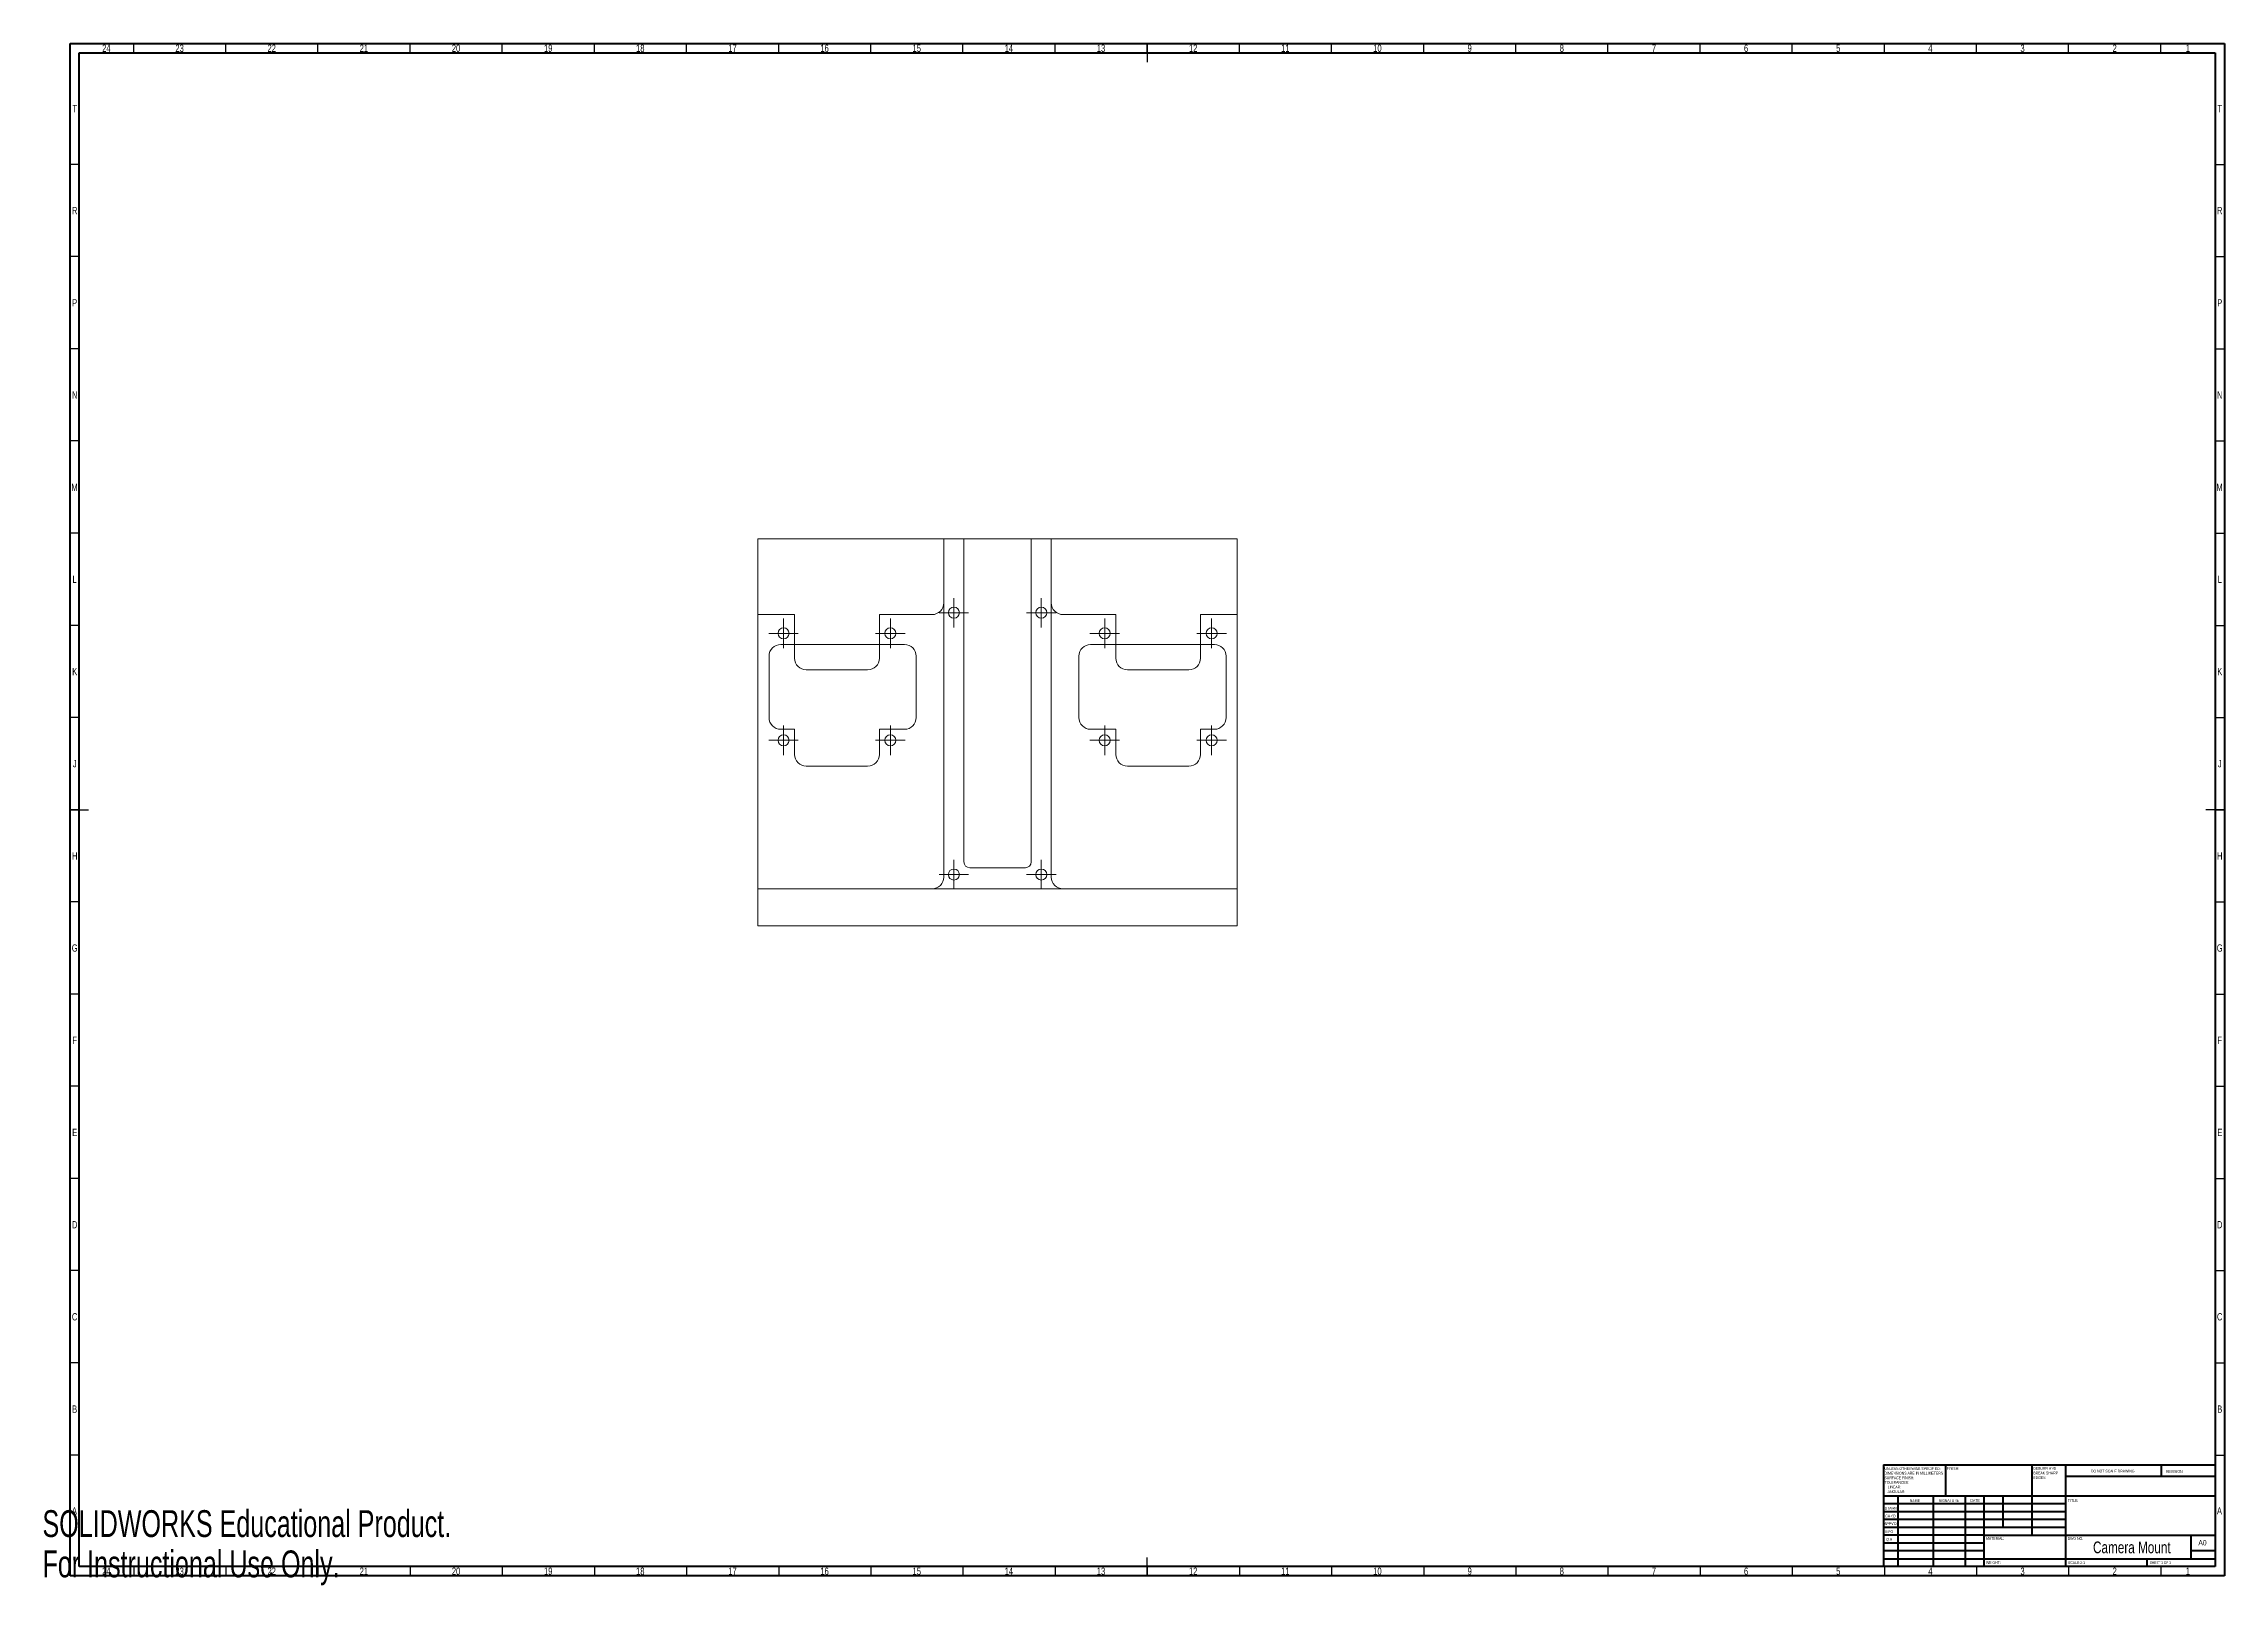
# Model space of a CAD drawing. Header units: inches. Extents: x 0 to 46.6, y 0 to 32.9.
import ezdxf

# ---------------------------------------------------------------- set-up
doc = ezdxf.new("R2010")
doc.units = ezdxf.units.IN
doc.header["$MEASUREMENT"] = 0
doc.styles.add('SLDTEXTSTYLE0', font='TXT', dxfattribs={"width": 0.75})
doc.styles.add('SLDTEXTSTYLE1', font='TXT', dxfattribs={"width": 0.686449})
doc.styles.add('SLDTEXTSTYLE2', font='TXT', dxfattribs={"width": 0.6875})
doc.styles.add('SLDTEXTSTYLE3', font='TXT', dxfattribs={"width": 0.7})

# ---------------------------------------------------------------- blocks, each defined once
blk = doc.blocks.new('SW_NOTE_0')
at = {"color": 0, "linetype": 'Continuous', "lineweight": 0, "attachment_point": 1, "style": 'SLDTEXTSTYLE0'}
for s, insert, char_height in [('UNLESS OTHERWISE SPECIFIED:', (0, 0.076), 0.05906), ('TOLERANCES:', (0, -0.219), 0.05906), ('SURFACE FINISH:', (0, -0.121), 0.05906), ('DIMENSIONS ARE IN MILLIMETERS', (0, -0.022), 0.05906), ('ANGULAR:', (0.066, -0.416), 0.0591), ('LINEAR:', (0.066, -0.318), 0.0591)]:
    blk.add_mtext(s, dxfattribs=dict(at, insert=insert, char_height=char_height))
blk = doc.blocks.new('SW_NOTE_1')
at = {"color": 0, "linetype": 'Continuous', "lineweight": 0, "attachment_point": 1, "style": 'SLDTEXTSTYLE0'}
for s, insert, char_height in [('DEBURR AND', (0, 0.076), 0.0591), ('BREAK SHARP', (0, -0.022), 0.05906), ('EDGES', (0, -0.121), 0.0591)]:
    blk.add_mtext(s, dxfattribs=dict(at, insert=insert, char_height=char_height))
blk = doc.blocks.new('SW_CENTERMARKSYMBOL_0')
at = {"color": 0, "linetype": 'Continuous', "lineweight": 0}
for p, q in [((-0.197, 0), (-0.315, 0)), ((0, 0), (-0.197, 0)), ((0, 0.197), (0, 0.315)), ((0, 0), (0, 0.197)), ((0, 0), (0, -0.197)), ((0, 0), (0.197, 0)), ((0.197, 0), (0.315, 0)), ((0, -0.197), (0, -0.315))]:
    blk.add_line(p, q, dxfattribs=at)
blk = doc.blocks.new('SW_CENTERMARKSYMBOL_1')
at = {"color": 0, "linetype": 'Continuous', "lineweight": 0}
for p, q in [((-0.197, 0), (-0.315, 0)), ((0, 0), (-0.197, 0)), ((0, 0.197), (0, 0.315)), ((0, 0), (0, 0.197)), ((0, 0), (0, -0.197)), ((0, 0), (0.197, 0)), ((0.197, 0), (0.315, 0)), ((0, -0.197), (0, -0.315))]:
    blk.add_line(p, q, dxfattribs=at)
blk = doc.blocks.new('SW_CENTERMARKSYMBOL_2')
at = {"color": 0, "linetype": 'Continuous', "lineweight": 0}
for p, q in [((-0.197, 0), (-0.315, 0)), ((0, 0), (-0.197, 0)), ((0, 0.197), (0, 0.315)), ((0, 0), (0, 0.197)), ((0, 0), (0, -0.197)), ((0, 0), (0.197, 0)), ((0.197, 0), (0.315, 0)), ((0, -0.197), (0, -0.315))]:
    blk.add_line(p, q, dxfattribs=at)
blk = doc.blocks.new('SW_CENTERMARKSYMBOL_3')
at = {"color": 0, "linetype": 'Continuous', "lineweight": 0}
for p, q in [((-0.197, 0), (-0.315, 0)), ((0, 0), (-0.197, 0)), ((0, 0.197), (0, 0.315)), ((0, 0), (0, 0.197)), ((0, 0), (0, -0.197)), ((0, 0), (0.197, 0)), ((0.197, 0), (0.315, 0)), ((0, -0.197), (0, -0.315))]:
    blk.add_line(p, q, dxfattribs=at)
blk = doc.blocks.new('SW_CENTERMARKSYMBOL_4')
at = {"color": 0, "linetype": 'Continuous', "lineweight": 0}
for p, q in [((-0.197, 0), (-0.315, 0)), ((0, 0), (-0.197, 0)), ((0, 0.197), (0, 0.315)), ((0, 0), (0, 0.197)), ((0, 0), (0, -0.197)), ((0, 0), (0.197, 0)), ((0.197, 0), (0.315, 0)), ((0, -0.197), (0, -0.315))]:
    blk.add_line(p, q, dxfattribs=at)
blk = doc.blocks.new('SW_CENTERMARKSYMBOL_5')
at = {"color": 0, "linetype": 'Continuous', "lineweight": 0}
for p, q in [((-0.197, 0), (-0.315, 0)), ((0, 0), (-0.197, 0)), ((0, 0.197), (0, 0.315)), ((0, 0), (0, 0.197)), ((0, 0), (0, -0.197)), ((0, 0), (0.197, 0)), ((0.197, 0), (0.315, 0)), ((0, -0.197), (0, -0.315))]:
    blk.add_line(p, q, dxfattribs=at)
blk = doc.blocks.new('SW_CENTERMARKSYMBOL_6')
at = {"color": 0, "linetype": 'Continuous', "lineweight": 0}
for p, q in [((-0.197, 0), (-0.315, 0)), ((0, 0), (-0.197, 0)), ((0, 0.197), (0, 0.315)), ((0, 0), (0, 0.197)), ((0, 0), (0, -0.197)), ((0, 0), (0.197, 0)), ((0.197, 0), (0.315, 0)), ((0, -0.197), (0, -0.315))]:
    blk.add_line(p, q, dxfattribs=at)
blk = doc.blocks.new('SW_CENTERMARKSYMBOL_7')
at = {"color": 0, "linetype": 'Continuous', "lineweight": 0}
for p, q in [((-0.197, 0), (-0.315, 0)), ((0, 0), (-0.197, 0)), ((0, 0.197), (0, 0.315)), ((0, 0), (0, 0.197)), ((0, 0), (0, -0.197)), ((0, 0), (0.197, 0)), ((0.197, 0), (0.315, 0)), ((0, -0.197), (0, -0.315))]:
    blk.add_line(p, q, dxfattribs=at)
blk = doc.blocks.new('SW_CENTERMARKSYMBOL_8')
at = {"color": 0, "linetype": 'Continuous', "lineweight": 0}
for p, q in [((-0.197, 0), (-0.315, 0)), ((0, 0), (-0.197, 0)), ((0, 0.197), (0, 0.315)), ((0, 0), (0, 0.197)), ((0, 0), (0, -0.197)), ((0, 0), (0.197, 0)), ((0.197, 0), (0.315, 0)), ((0, -0.197), (0, -0.315))]:
    blk.add_line(p, q, dxfattribs=at)
blk = doc.blocks.new('SW_CENTERMARKSYMBOL_9')
at = {"color": 0, "linetype": 'Continuous', "lineweight": 0}
for p, q in [((-0.197, 0), (-0.315, 0)), ((0, 0), (-0.197, 0)), ((0, 0.197), (0, 0.315)), ((0, 0), (0, 0.197)), ((0, 0), (0, -0.197)), ((0, 0), (0.197, 0)), ((0.197, 0), (0.315, 0)), ((0, -0.197), (0, -0.315))]:
    blk.add_line(p, q, dxfattribs=at)
blk = doc.blocks.new('SW_CENTERMARKSYMBOL_10')
at = {"color": 0, "linetype": 'Continuous', "lineweight": 0}
for p, q in [((-0.197, 0), (-0.315, 0)), ((0, 0), (-0.197, 0)), ((0, 0.197), (0, 0.315)), ((0, 0), (0, 0.197)), ((0, 0), (0, -0.197)), ((0, 0), (0.197, 0)), ((0.197, 0), (0.315, 0)), ((0, -0.197), (0, -0.315))]:
    blk.add_line(p, q, dxfattribs=at)
blk = doc.blocks.new('SW_CENTERMARKSYMBOL_11')
at = {"color": 0, "linetype": 'Continuous', "lineweight": 0}
for p, q in [((-0.197, 0), (-0.315, 0)), ((0, 0), (-0.197, 0)), ((0, 0.197), (0, 0.315)), ((0, 0), (0, 0.197)), ((0, 0), (0, -0.197)), ((0, 0), (0.197, 0)), ((0.197, 0), (0.315, 0)), ((0, -0.197), (0, -0.315))]:
    blk.add_line(p, q, dxfattribs=at)

msp = doc.modelspace()

# ---------------------------------------------------------------- linework, layer by layer
at = {"color": 7, "linetype": 'Continuous', "lineweight": 60}
for p, q in [((0.591, 0.197), (0.591, 32.913)), ((0.591, 32.913), (46.614, 32.913)), ((0.787, 0.394), (0.787, 32.717)), ((0.787, 32.717), (46.417, 32.717)), ((46.417, 32.717), (46.417, 0.394)), ((46.614, 32.913), (46.614, 0.197)), ((46.614, 0.197), (0.591, 0.197)), ((46.417, 0.394), (0.787, 0.394))]:
    msp.add_line(p, q, dxfattribs=at)
at = {"color": 7, "linetype": 'Continuous', "lineweight": 30}
for p, q in [((1.949, 32.717), (1.949, 32.913)), ((3.917, 32.717), (3.917, 32.913)), ((5.886, 32.717), (5.886, 32.913)), ((7.854, 32.717), (7.854, 32.913)), ((9.823, 32.717), (9.823, 32.913)), ((11.791, 32.717), (11.791, 32.913)), ((13.76, 32.717), (13.76, 32.913)), ((15.728, 32.717), (15.728, 32.913)), ((17.697, 32.717), (17.697, 32.913)), ((19.665, 32.717), (19.665, 32.913)), ((21.634, 32.717), (21.634, 32.913)), ((23.602, 32.913), (23.602, 32.52)), ((23.602, 32.717), (23.602, 32.913)), ((25.571, 32.717), (25.571, 32.913)), ((27.539, 32.717), (27.539, 32.913)), ((29.508, 32.717), (29.508, 32.913)), ((31.476, 32.717), (31.476, 32.913)), ((33.445, 32.717), (33.445, 32.913)), ((35.413, 32.717), (35.413, 32.913)), ((37.382, 32.717), (37.382, 32.913)), ((39.35, 32.717), (39.35, 32.913)), ((41.319, 32.717), (41.319, 32.913)), ((43.287, 32.717), (43.287, 32.913)), ((45.256, 32.717), (45.256, 32.913)), ((0.787, 30.335), (0.591, 30.335)), ((46.417, 30.335), (46.614, 30.335)), ((0.787, 28.366), (0.591, 28.366)), ((46.417, 28.366), (46.614, 28.366)), ((0.787, 26.398), (0.591, 26.398)), ((46.417, 26.398), (46.614, 26.398)), ((0.787, 24.429), (0.591, 24.429)), ((46.417, 24.429), (46.614, 24.429)), ((0.787, 22.461), (0.591, 22.461)), ((46.417, 22.461), (46.614, 22.461)), ((0.787, 20.492), (0.591, 20.492)), ((46.417, 20.492), (46.614, 20.492)), ((0.787, 18.524), (0.591, 18.524)), ((46.417, 18.524), (46.614, 18.524)), ((0.591, 16.555), (0.984, 16.555)), ((0.787, 16.555), (0.591, 16.555)), ((46.614, 16.555), (46.22, 16.555)), ((46.417, 16.555), (46.614, 16.555)), ((0.787, 14.587), (0.591, 14.587)), ((46.417, 14.587), (46.614, 14.587)), ((0.787, 12.618), (0.591, 12.618)), ((46.417, 12.618), (46.614, 12.618)), ((0.787, 10.65), (0.591, 10.65)), ((46.417, 10.65), (46.614, 10.65)), ((0.787, 8.681), (0.591, 8.681)), ((46.417, 8.681), (46.614, 8.681)), ((0.787, 6.713), (0.591, 6.713)), ((46.417, 6.713), (46.614, 6.713)), ((0.787, 4.744), (0.591, 4.744)), ((46.417, 4.744), (46.614, 4.744)), ((0.787, 2.776), (0.591, 2.776)), ((46.417, 2.776), (46.614, 2.776)), ((23.602, 0.197), (23.602, 0.591)), ((1.949, 0.394), (1.949, 0.197)), ((3.917, 0.394), (3.917, 0.197)), ((5.886, 0.394), (5.886, 0.197)), ((7.854, 0.394), (7.854, 0.197)), ((9.823, 0.394), (9.823, 0.197)), ((11.791, 0.394), (11.791, 0.197)), ((13.76, 0.394), (13.76, 0.197)), ((15.728, 0.394), (15.728, 0.197)), ((17.697, 0.394), (17.697, 0.197)), ((19.665, 0.394), (19.665, 0.197)), ((21.634, 0.394), (21.634, 0.197)), ((23.602, 0.394), (23.602, 0.197)), ((25.571, 0.394), (25.571, 0.197)), ((27.539, 0.394), (27.539, 0.197)), ((29.508, 0.394), (29.508, 0.197)), ((31.476, 0.394), (31.476, 0.197)), ((33.445, 0.394), (33.445, 0.197)), ((35.413, 0.394), (35.413, 0.197)), ((37.382, 0.394), (37.382, 0.197)), ((39.35, 0.394), (39.35, 0.197)), ((41.319, 0.394), (41.319, 0.197)), ((43.287, 0.394), (43.287, 0.197)), ((45.256, 0.394), (45.256, 0.197))]:
    msp.add_line(p, q, dxfattribs=at)
at = {"color": 7, "linetype": 'Continuous', "lineweight": 15}
for p, q in [((19.256, 22.336), (15.286, 22.336)), ((15.286, 22.336), (15.286, 20.722)), ((19.256, 15.117), (19.256, 22.336)), ((19.686, 22.336), (19.256, 22.336)), ((19.686, 22.336), (19.686, 15.441)), ((21.123, 22.336), (19.686, 22.336)), ((21.553, 22.336), (21.123, 22.336)), ((21.123, 15.441), (21.123, 22.336)), ((21.553, 22.336), (21.553, 15.117)), ((25.522, 22.336), (21.553, 22.336)), ((25.522, 20.722), (25.522, 22.336)), ((15.286, 20.722), (16.068, 20.722)), ((15.286, 20.722), (15.286, 14.867)), ((16.068, 20.722), (16.068, 20.084)), ((17.879, 20.084), (17.879, 20.722)), ((17.879, 20.722), (19.006, 20.722)), ((21.803, 20.722), (22.93, 20.722)), ((22.93, 20.722), (22.93, 20.084)), ((24.741, 20.084), (24.741, 20.722)), ((24.741, 20.722), (25.522, 20.722)), ((25.522, 14.867), (25.522, 20.722)), ((16.068, 20.084), (15.772, 20.084)), ((16.068, 19.791), (16.068, 20.084)), ((18.416, 20.084), (17.879, 20.084)), ((17.879, 20.084), (17.879, 19.791)), ((22.93, 20.084), (22.393, 20.084)), ((22.93, 19.791), (22.93, 20.084)), ((25.036, 20.084), (24.741, 20.084)), ((24.741, 20.084), (24.741, 19.791)), ((15.522, 19.834), (15.522, 18.523)), ((18.666, 18.523), (18.666, 19.834)), ((22.143, 19.834), (22.143, 18.523)), ((25.286, 18.523), (25.286, 19.834)), ((17.629, 19.541), (16.318, 19.541)), ((24.491, 19.541), (23.18, 19.541)), ((15.772, 18.273), (16.068, 18.273)), ((16.068, 18.273), (16.068, 17.736)), ((17.879, 18.273), (18.416, 18.273)), ((17.879, 17.736), (17.879, 18.273)), ((22.393, 18.273), (22.93, 18.273)), ((22.93, 18.273), (22.93, 17.736)), ((24.741, 17.736), (24.741, 18.273)), ((24.741, 18.273), (25.036, 18.273)), ((16.318, 17.486), (17.629, 17.486)), ((23.18, 17.486), (24.491, 17.486)), ((19.811, 15.316), (20.998, 15.316)), ((15.286, 14.867), (25.522, 14.867)), ((15.286, 14.867), (15.286, 14.079)), ((25.522, 14.079), (25.522, 14.867)), ((15.286, 14.079), (25.522, 14.079))]:
    msp.add_line(p, q, dxfattribs=at)
at = {"color": 7, "linetype": 'Continuous', "lineweight": 0}
for p, q in [((15.286, 14.867), (15.286, 22.336)), ((16.068, 20.084), (17.879, 20.084)), ((22.93, 20.084), (24.741, 20.084))]:
    msp.add_line(p, q, dxfattribs=at)
at = {"color": 7, "linetype": 'Continuous', "lineweight": 40}
for p, q in [((39.331, 2.569), (46.417, 2.569)), ((39.331, 2.569), (39.331, 0.394)), ((40.661, 1.9), (40.661, 2.569)), ((42.504, 2.569), (42.504, 1.063)), ((43.22, 2.569), (43.22, 0.394)), ((45.268, 2.318), (45.268, 2.569)), ((46.417, 1.9), (39.331, 1.9)), ((39.638, 1.9), (39.638, 0.394)), ((40.393, 1.9), (40.393, 0.394)), ((41.079, 1.9), (41.079, 0.394)), ((41.48, 0.394), (41.48, 1.9)), ((41.89, 1.23), (41.89, 1.9)), ((46.417, 2.318), (43.22, 2.318)), ((43.22, 1.732), (39.331, 1.732)), ((43.22, 1.565), (39.331, 1.565)), ((43.22, 1.398), (39.331, 1.398)), ((43.22, 1.23), (39.331, 1.23)), ((41.48, 1.063), (39.331, 1.063)), ((41.48, 1.063), (46.417, 1.063)), ((45.906, 0.561), (45.906, 1.063)), ((41.48, 0.896), (39.331, 0.896)), ((41.48, 0.728), (39.331, 0.728)), ((39.331, 0.561), (46.417, 0.561)), ((44.961, 0.394), (44.961, 0.561)), ((46.417, 0.728), (45.906, 0.728))]:
    msp.add_line(p, q, dxfattribs=at)
at = {"color": 7, "linetype": 'Continuous', "lineweight": 15}
for centre in [(19.471, 20.761), (21.338, 20.761), (15.832, 20.32), (18.115, 20.32), (22.694, 20.32), (24.977, 20.32), (15.832, 18.037), (18.115, 18.037), (22.694, 18.037), (24.977, 18.037), (19.471, 15.171), (21.338, 15.171)]:
    msp.add_circle(centre, 0.118, dxfattribs=at)
for centre, radius, start, end in [((19.006, 20.972), 0.25, 270, 0), ((21.803, 20.972), 0.25, 180, 270), ((15.772, 19.834), 0.25, 90, 180), ((18.416, 19.834), 0.25, 0, 90), ((22.393, 19.834), 0.25, 90, 180), ((25.036, 19.834), 0.25, 0, 90), ((16.318, 19.791), 0.25, 180, 270), ((17.629, 19.791), 0.25, 270, 0), ((23.18, 19.791), 0.25, 180, 270), ((24.491, 19.791), 0.25, 270, 0), ((15.772, 18.523), 0.25, 180, 270), ((18.416, 18.523), 0.25, 270, 0), ((22.393, 18.523), 0.25, 180, 270), ((25.036, 18.523), 0.25, 270, 0), ((16.318, 17.736), 0.25, 180, 270), ((17.629, 17.736), 0.25, 270, 0), ((23.18, 17.736), 0.25, 180, 270), ((24.491, 17.736), 0.25, 270, 0), ((19.811, 15.441), 0.125, 180, 270), ((20.998, 15.441), 0.125, 270, 0), ((19.006, 15.117), 0.25, 270, 0), ((21.803, 15.117), 0.25, 180, 270)]:
    msp.add_arc(centre, radius, start, end, dxfattribs=at)

# ---------------------------------------------------------------- block references
at = {"color": 7, "linetype": 'Continuous', "lineweight": 0}
for name, p in [('SW_CENTERMARKSYMBOL_8', (19.471, 20.761)), ('SW_CENTERMARKSYMBOL_11', (21.338, 20.761)), ('SW_CENTERMARKSYMBOL_3', (15.832, 20.32)), ('SW_CENTERMARKSYMBOL_0', (18.115, 20.32)), ('SW_CENTERMARKSYMBOL_7', (22.694, 20.32)), ('SW_CENTERMARKSYMBOL_6', (24.977, 20.32)), ('SW_CENTERMARKSYMBOL_1', (15.832, 18.037)), ('SW_CENTERMARKSYMBOL_2', (18.115, 18.037)), ('SW_CENTERMARKSYMBOL_5', (22.694, 18.037)), ('SW_CENTERMARKSYMBOL_4', (24.977, 18.037)), ('SW_CENTERMARKSYMBOL_10', (19.471, 15.171)), ('SW_CENTERMARKSYMBOL_9', (21.338, 15.171)), ('SW_NOTE_0', (39.354, 2.44)), ('SW_NOTE_1', (42.532, 2.444))]:
    msp.add_blockref(name, p, dxfattribs=at)

# ---------------------------------------------------------------- texts
for s, insert, char_height, attachment_point, style in [('24', (1.365, 32.893), 0.1562, 2, 'SLDTEXTSTYLE0'), ('23', (2.93, 32.893), 0.1562, 2, 'SLDTEXTSTYLE0'), ('22', (4.898, 32.893), 0.1562, 2, 'SLDTEXTSTYLE0'), ('21', (6.867, 32.893), 0.1562, 2, 'SLDTEXTSTYLE0'), ('20', (8.835, 32.893), 0.1562, 2, 'SLDTEXTSTYLE0'), ('19', (10.804, 32.893), 0.1562, 2, 'SLDTEXTSTYLE0'), ('18', (12.772, 32.893), 0.1562, 2, 'SLDTEXTSTYLE0'), ('17', (14.741, 32.893), 0.1562, 2, 'SLDTEXTSTYLE0'), ('16', (16.709, 32.893), 0.1562, 2, 'SLDTEXTSTYLE0'), ('15', (18.678, 32.893), 0.1562, 2, 'SLDTEXTSTYLE0'), ('14', (20.646, 32.893), 0.1562, 2, 'SLDTEXTSTYLE0'), ('13', (22.615, 32.893), 0.1562, 2, 'SLDTEXTSTYLE0'), ('12', (24.583, 32.893), 0.1562, 2, 'SLDTEXTSTYLE0'), ('11', (26.552, 32.893), 0.1562, 2, 'SLDTEXTSTYLE0'), ('10', (28.52, 32.893), 0.1562, 2, 'SLDTEXTSTYLE0'), ('9', (30.491, 32.893), 0.156, 2, 'SLDTEXTSTYLE0'), ('8', (32.459, 32.893), 0.156, 2, 'SLDTEXTSTYLE0'), ('7', (34.428, 32.893), 0.156, 2, 'SLDTEXTSTYLE0'), ('6', (36.396, 32.893), 0.156, 2, 'SLDTEXTSTYLE0'), ('5', (38.365, 32.893), 0.156, 2, 'SLDTEXTSTYLE0'), ('4', (40.333, 32.893), 0.156, 2, 'SLDTEXTSTYLE0'), ('3', (42.302, 32.893), 0.156, 2, 'SLDTEXTSTYLE0'), ('2', (44.27, 32.893), 0.156, 2, 'SLDTEXTSTYLE0'), ('1', (45.835, 32.893), 0.156, 2, 'SLDTEXTSTYLE0'), ('T', (0.689, 31.603), 0.156, 2, 'SLDTEXTSTYLE0'), ('T', (46.515, 31.603), 0.156, 2, 'SLDTEXTSTYLE0'), ('R', (0.687, 29.428), 0.156, 2, 'SLDTEXTSTYLE0'), ('R', (46.514, 29.428), 0.156, 2, 'SLDTEXTSTYLE0'), ('P', (0.688, 27.457), 0.156, 2, 'SLDTEXTSTYLE0'), ('P', (46.515, 27.457), 0.156, 2, 'SLDTEXTSTYLE0'), ('N', (0.688, 25.491), 0.156, 2, 'SLDTEXTSTYLE0'), ('N', (46.514, 25.491), 0.156, 2, 'SLDTEXTSTYLE0'), ('M', (0.684, 23.52), 0.156, 2, 'SLDTEXTSTYLE0'), ('M', (46.51, 23.52), 0.156, 2, 'SLDTEXTSTYLE0'), ('L', (0.687, 21.554), 0.156, 2, 'SLDTEXTSTYLE0'), ('L', (46.514, 21.554), 0.156, 2, 'SLDTEXTSTYLE0'), ('K', (0.689, 19.583), 0.156, 2, 'SLDTEXTSTYLE0'), ('K', (46.515, 19.583), 0.156, 2, 'SLDTEXTSTYLE0'), ('J', (0.688, 17.617), 0.156, 2, 'SLDTEXTSTYLE0'), ('J', (46.514, 17.617), 0.156, 2, 'SLDTEXTSTYLE0'), ('H', (0.689, 15.646), 0.156, 2, 'SLDTEXTSTYLE0'), ('H', (46.515, 15.646), 0.156, 2, 'SLDTEXTSTYLE0'), ('G', (0.688, 13.68), 0.156, 2, 'SLDTEXTSTYLE0'), ('G', (46.515, 13.68), 0.156, 2, 'SLDTEXTSTYLE0'), ('F', (0.687, 11.709), 0.156, 2, 'SLDTEXTSTYLE0'), ('F', (46.514, 11.709), 0.156, 2, 'SLDTEXTSTYLE0'), ('E', (0.689, 9.743), 0.156, 2, 'SLDTEXTSTYLE0'), ('E', (46.516, 9.743), 0.156, 2, 'SLDTEXTSTYLE0'), ('D', (0.687, 7.772), 0.156, 2, 'SLDTEXTSTYLE0'), ('D', (46.514, 7.772), 0.156, 2, 'SLDTEXTSTYLE0'), ('C', (0.687, 5.806), 0.156, 2, 'SLDTEXTSTYLE0'), ('C', (46.514, 5.806), 0.156, 2, 'SLDTEXTSTYLE0'), ('B', (0.688, 3.835), 0.156, 2, 'SLDTEXTSTYLE0'), ('B', (46.515, 3.835), 0.156, 2, 'SLDTEXTSTYLE0'), ('FINISH:', (40.684, 2.517), 0.0591, 1, 'SLDTEXTSTYLE0'), ('DO NOT SCALE DRAWING', (43.764, 2.462), 0.05906, 1, 'SLDTEXTSTYLE0'), ('REVISION', (45.367, 2.454), 0.0591, 1, 'SLDTEXTSTYLE0'), ('A', (0.683, 1.662), 0.156, 2, 'SLDTEXTSTYLE0'), ('DRAWN', (39.356, 1.669), 0.0591, 1, 'SLDTEXTSTYLE1'), ("CHK'D", (39.368, 1.502), 0.0591, 1, 'SLDTEXTSTYLE0'), ('NAME', (39.895, 1.831), 0.0591, 1, 'SLDTEXTSTYLE0'), ('SIGNATURE', (40.513, 1.833), 0.0591, 1, 'SLDTEXTSTYLE0'), ('DATE', (41.19, 1.834), 0.0591, 1, 'SLDTEXTSTYLE0'), ('TITLE:', (43.271, 1.834), 0.0591, 1, 'SLDTEXTSTYLE0'), ('A', (46.509, 1.662), 0.156, 2, 'SLDTEXTSTYLE0'), ("APPV'D", (39.347, 1.341), 0.0591, 1, 'SLDTEXTSTYLE0'), ('MFG', (39.375, 1.17), 0.0591, 1, 'SLDTEXTSTYLE0'), ('Q.A', (39.39, 1.004), 0.0591, 1, 'SLDTEXTSTYLE0'), ('MATERIAL:', (41.521, 1.023), 0.0591, 1, 'SLDTEXTSTYLE0'), ('DWG NO.', (43.266, 1.023), 0.0591, 1, 'SLDTEXTSTYLE0'), ('Camera Mount', (44.637, 0.929), 0.25, 2, 'SLDTEXTSTYLE0'), ('A0', (46.058, 0.961), 0.1146, 1, 'SLDTEXTSTYLE0'), ('WEIGHT:', (41.52, 0.51), 0.059, 1, 'SLDTEXTSTYLE0'), ('SCALE:2:1', (43.271, 0.508), 0.0591, 1, 'SLDTEXTSTYLE0'), ('SHEET 1 OF 1', (45.019, 0.508), 0.05906, 1, 'SLDTEXTSTYLE2'), ('24', (1.365, 0.373), 0.1562, 2, 'SLDTEXTSTYLE0'), ('23', (2.93, 0.373), 0.1562, 2, 'SLDTEXTSTYLE0'), ('22', (4.898, 0.373), 0.1562, 2, 'SLDTEXTSTYLE0'), ('21', (6.867, 0.373), 0.1562, 2, 'SLDTEXTSTYLE0'), ('20', (8.835, 0.373), 0.1562, 2, 'SLDTEXTSTYLE0'), ('19', (10.804, 0.373), 0.1562, 2, 'SLDTEXTSTYLE0'), ('18', (12.772, 0.373), 0.1562, 2, 'SLDTEXTSTYLE0'), ('17', (14.741, 0.373), 0.1562, 2, 'SLDTEXTSTYLE0'), ('16', (16.709, 0.373), 0.1562, 2, 'SLDTEXTSTYLE0'), ('15', (18.678, 0.373), 0.1562, 2, 'SLDTEXTSTYLE0'), ('14', (20.646, 0.373), 0.1562, 2, 'SLDTEXTSTYLE0'), ('13', (22.615, 0.373), 0.1562, 2, 'SLDTEXTSTYLE0'), ('12', (24.583, 0.373), 0.1562, 2, 'SLDTEXTSTYLE0'), ('11', (26.552, 0.373), 0.1562, 2, 'SLDTEXTSTYLE0'), ('10', (28.52, 0.373), 0.1562, 2, 'SLDTEXTSTYLE0'), ('9', (30.491, 0.373), 0.156, 2, 'SLDTEXTSTYLE0'), ('8', (32.459, 0.373), 0.156, 2, 'SLDTEXTSTYLE0'), ('7', (34.428, 0.373), 0.156, 2, 'SLDTEXTSTYLE0'), ('6', (36.396, 0.373), 0.156, 2, 'SLDTEXTSTYLE0'), ('5', (38.365, 0.373), 0.156, 2, 'SLDTEXTSTYLE0'), ('4', (40.333, 0.373), 0.156, 2, 'SLDTEXTSTYLE0'), ('3', (42.302, 0.373), 0.156, 2, 'SLDTEXTSTYLE0'), ('2', (44.27, 0.373), 0.156, 2, 'SLDTEXTSTYLE0'), ('1', (45.835, 0.373), 0.156, 2, 'SLDTEXTSTYLE0')]:
    msp.add_mtext(s, dxfattribs=dict(at, insert=insert, char_height=char_height, attachment_point=attachment_point, style=style))
at = {"color": 7, "linetype": 'Continuous', "char_height": 0.57281, "attachment_point": 1, "style": 'SLDTEXTSTYLE3'}
for s, insert in [('SOLIDWORKS Educational Product.', (0, 1.598)), ('For Instructional Use Only.', (0, 0.738))]:
    msp.add_mtext(s, dxfattribs=dict(at, insert=insert))

doc.saveas('drawing.dxf')
